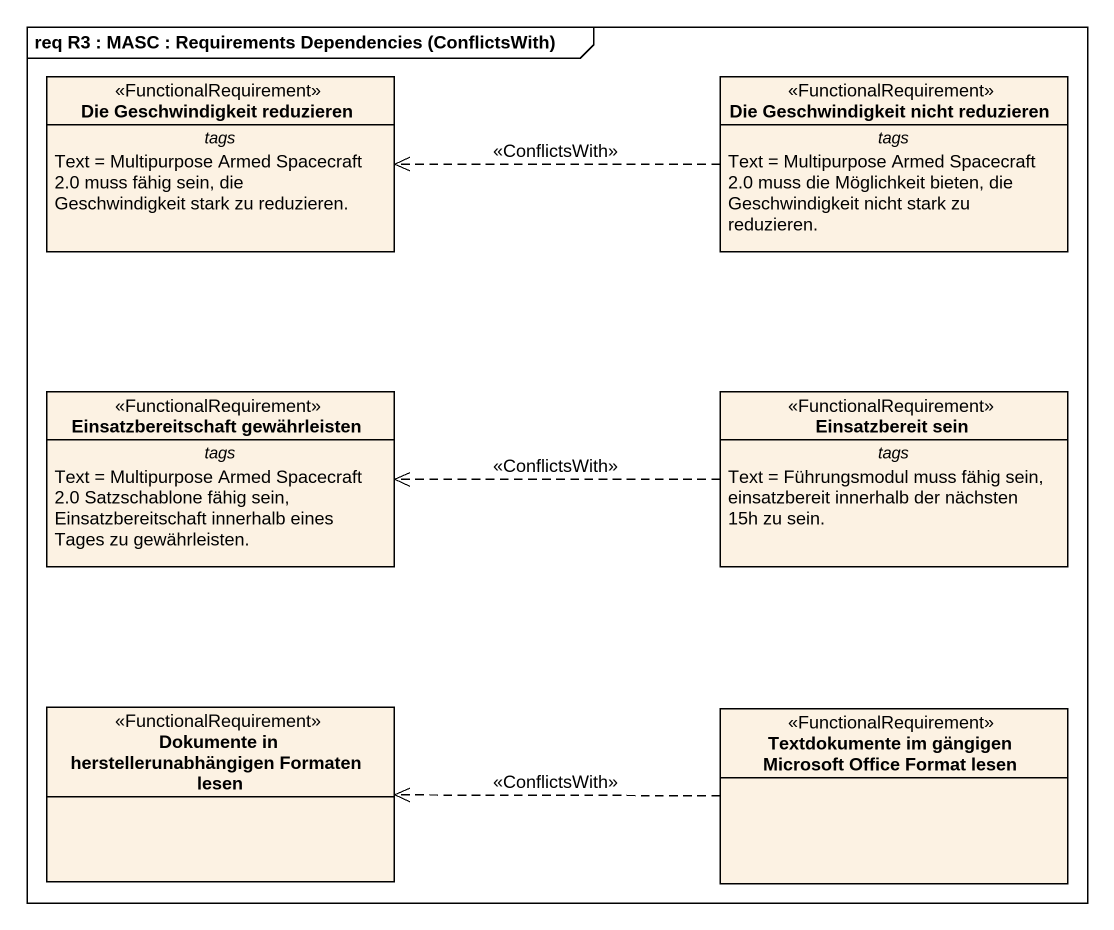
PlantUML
@startuml
mainframe req R3 : MASC : Requirements Dependencies (ConflictsWith)
hide circle
hide empty members
class "Die Geschwindigkeit reduzieren" as Die_Geschwindigkeit <<FunctionalRequirement>> {
  -- tags --
  Text = Multipurpose Armed Spacecraft 2.0 muss fähig sein, die Geschwindigkeit stark zu reduzieren.
}
class "Die Geschwindigkeit nicht reduzieren" as Die_Geschwindigkeit_nicht <<FunctionalRequirement>> {
  -- tags --
  Text = Multipurpose Armed Spacecraft 2.0 muss die Möglichkeit bieten, die Geschwindigkeit nicht stark zu reduzieren.
}
class "Einsatzbereitschaft gewährleisten" as Einsatzbereitschaft <<FunctionalRequirement>> {
  -- tags --
  Text = Multipurpose Armed Spacecraft 2.0 Satzschablone fähig sein, Einsatzbereitschaft innerhalb eines Tages zu gewährleisten.
}
class "Einsatzbereit sein" as Einsatzbereit_sein <<FunctionalRequirement>> {
  -- tags --
  Text = Führungsmodul muss fähig sein, einsatzbereit innerhalb der nächsten 15h zu sein.
}
class "Dokumente in herstellerunabhängigen Formaten lesen" as Dokumente_in <<FunctionalRequirement>>
class "Textdokumente im gängigen Microsoft Office Format lesen" as Textdokumente_im_gängigen <<FunctionalRequirement>>
Die_Geschwindigkeit_nicht .left.> Die_Geschwindigkeit : <<ConflictsWith>>
Einsatzbereit_sein .left.> Einsatzbereitschaft : <<ConflictsWith>>
Textdokumente_im_gängigen .left.> Dokumente_in : <<ConflictsWith>>
@enduml
